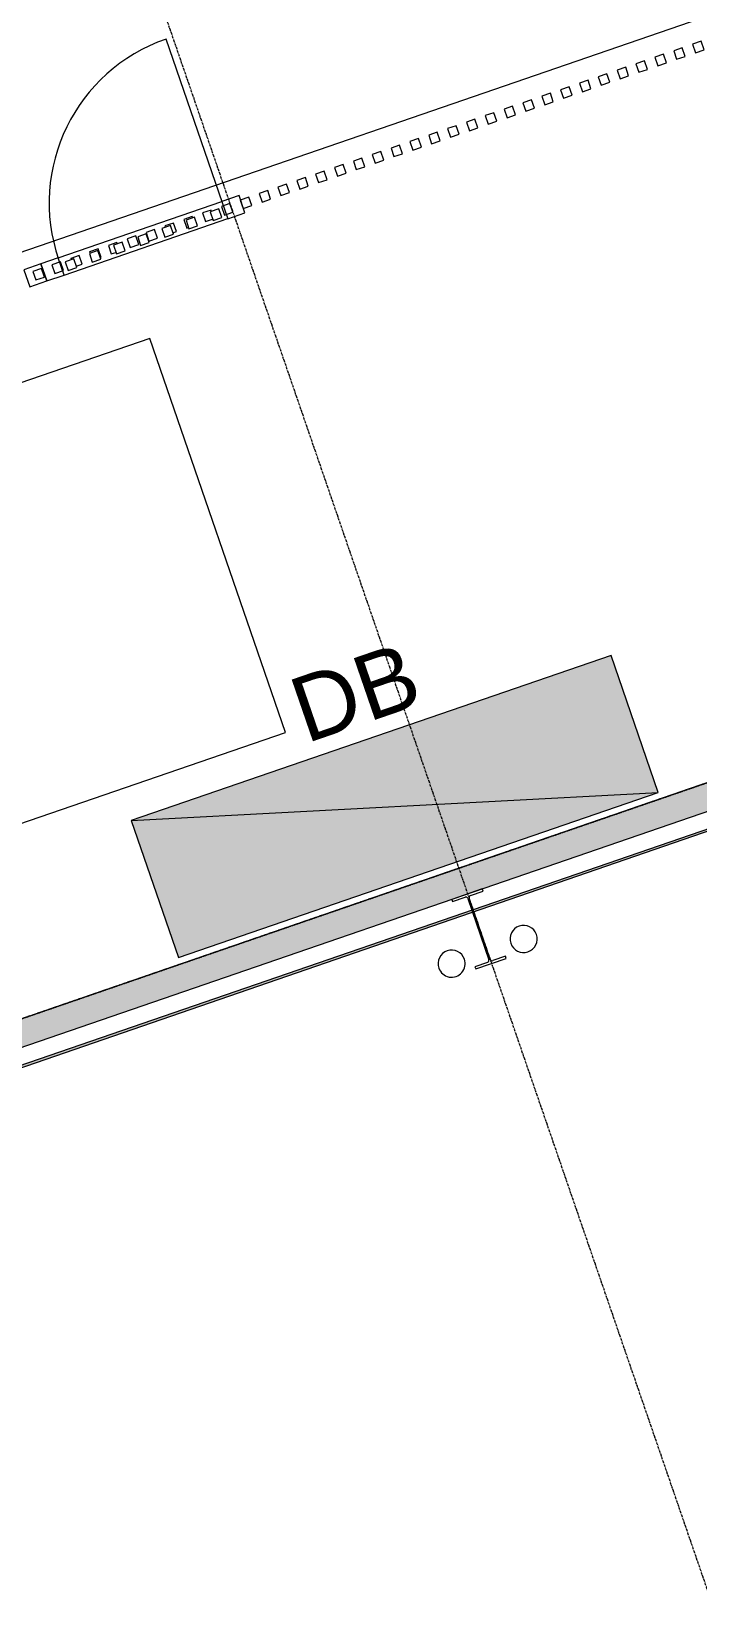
# Model space of a CAD drawing. Header units: millimetres. Extents: x -2612262 to -2065320, y 3717813 to 4283368.
# Drawn here: x -2403711 to -2400033, y 4011214 to 4019870 of the extents above; entities that cross this region are included whole.
import ezdxf

# ---------------------------------------------------------------- set-up
doc = ezdxf.new("R2010")
doc.units = ezdxf.units.MM
for name, pattern in [('Aligning Line', [3.2004, 1.6002, -1.6002]), ('Grid Line', [21, 12, -3, 3, -3]), ('Overhead', [4, 2.5, -1.5])]:
    doc.linetypes.add(name, pattern=pattern)
for name, color, linetype, lineweight in [('A-DETL', 90, 'Continuous', 18), ('A-DETL-GENF', 92, 'Continuous', 5), ('A-DOOR', 31, 'Continuous', 5), ('A-FLOR', 192, 'Continuous', 5), ('A-FLOR-OVHD', 1, 'Overhead', 13), ('A-GENM', 13, 'Continuous', 5), ('A-GLAZ-CWMG', 51, 'Continuous', 5), ('A-WALL', 113, 'Continuous', 5), ('A-WALL-FNSH', 113, 'Continuous', 13), ('A-WALL-PATT', 111, 'Continuous', 13), ('G-ANNO-REFR', 1, 'Aligning Line', 5), ('G-ANNO-TEXT', 231, 'Continuous', 5), ('P-SANR-FIXT', 6, 'Continuous', 5), ('S-BEAM', 12, 'Continuous', 5), ('S-GRID', 1, 'Continuous', 5)]:
    doc.layers.add(name, color=color, linetype=linetype, lineweight=lineweight)
doc.styles.add('Arial_1', font='arial.ttf', dxfattribs={"height": 360})
picture_1 = doc.add_image_def('image1.jpg', size_in_pixel=(6528, 5638))

# ---------------------------------------------------------------- blocks, each defined once
blk = doc.blocks.new('Rectangular Mullion - 50 x 50mm-V14-GA - Part A')
at = {"layer": 'A-GLAZ-CWMG'}
for p, q in [((-25, 25), (25, 25)), ((-25, -25), (-25, 25)), ((25, 25), (25, -25)), ((25, -25), (-25, -25))]:
    blk.add_line(p, q, dxfattribs=at)
blk = doc.blocks.new('Rectangular Mullion - 50 x 50mm-V66-GA - Part A')
at = {"layer": 'A-GLAZ-CWMG'}
for p, q in [((-25, 25), (25, 25)), ((-25, -25), (-25, 25)), ((25, 25), (25, -25)), ((25, -25), (-25, -25))]:
    blk.add_line(p, q, dxfattribs=at)
blk = doc.blocks.new('Rectangular Mullion - 50 x 50mm-V67-GA - Part A')
at = {"layer": 'A-GLAZ-CWMG'}
for p, q in [((-9.8, 25), (25, 25)), ((25, 25), (25, -25)), ((-25, -25), (-25, -16.9)), ((25, -25), (-25, -25))]:
    blk.add_line(p, q, dxfattribs=at)
blk = doc.blocks.new('Rectangular Mullion - 50 x 50mm-V68-GA - Part A')
at = {"layer": 'A-GLAZ-CWMG'}
for p, q in [((21.3, 25), (25, 25)), ((25, 25), (25, -25)), ((-25, -25), (-25, -16.9)), ((25, -25), (-25, -25))]:
    blk.add_line(p, q, dxfattribs=at)
blk = doc.blocks.new('Rectangular Mullion - 50 x 50mm-V69-GA - Part A')
at = {"layer": 'A-GLAZ-CWMG'}
for p, q in [((-25, 25), (2.3, 25)), ((-25, -25), (-25, 25)), ((25, -25), (-25, -25)), ((25, -16.9), (25, -25))]:
    blk.add_line(p, q, dxfattribs=at)
blk = doc.blocks.new('Rectangular Mullion - 50 x 50mm-V13-GA - Part A')
at = {"layer": 'A-GLAZ-CWMG'}
for p, q in [((-25, 25), (25, 25)), ((-25, -25), (-25, 25)), ((25, 25), (25, -25)), ((25, -25), (-25, -25))]:
    blk.add_line(p, q, dxfattribs=at)
blk = doc.blocks.new('Rectangular Mullion - 50 x 50mm-V70-GA - Part A')
at = {"layer": 'A-GLAZ-CWMG'}
for p, q in [((4.4, 25), (25, 25)), ((25, 25), (25, -25)), ((-25, -25), (-25, -16.9)), ((25, -25), (-25, -25))]:
    blk.add_line(p, q, dxfattribs=at)
blk = doc.blocks.new('Rectangular Mullion - 50 x 50mm-V71-GA - Part A')
at = {"layer": 'A-GLAZ-CWMG'}
for p, q in [((-25, 25), (-14.5, 25)), ((-25, -25), (-25, 25)), ((25, -25), (-25, -25)), ((25, -16.9), (25, -25))]:
    blk.add_line(p, q, dxfattribs=at)
blk = doc.blocks.new('Rectangular Mullion - 50 x 50mm-V72-GA - Part A')
at = {"layer": 'A-GLAZ-CWMG'}
for p, q in [((-25, 25), (16.5, 25)), ((-25, -25), (-25, 25)), ((25, -25), (-25, -25)), ((25, -16.9), (25, -25))]:
    blk.add_line(p, q, dxfattribs=at)
blk = doc.blocks.new('Rectangular Mullion - 50 x 50mm-V73-GA - Part A')
at = {"layer": 'A-GLAZ-CWMG'}
for p, q in [((-25, 25), (25, 25)), ((-25, -25), (-25, 25)), ((25, 25), (25, -25)), ((25, -25), (-25, -25))]:
    blk.add_line(p, q, dxfattribs=at)
blk = doc.blocks.new('Rectangular Mullion - 50 x 50mm-V74-GA - Part A')
at = {"layer": 'A-GLAZ-CWMG'}
for p, q in [((-25, 25), (25, 25)), ((-25, -25), (-25, 25)), ((25, 25), (25, -25)), ((25, -25), (-25, -25))]:
    blk.add_line(p, q, dxfattribs=at)
blk = doc.blocks.new('Mechanical - Condensers - Mechanical - Condensers-1249279-GA - Part A')
at = {"layer": 'A-GENM', "lineweight": 13}
for p, q in [((-2403056.5, 4018175.4), (-2407689.5, 4016580.1)), ((-2402307.7, 4016000.7), (-2403056.5, 4018175.4)), ((-2406940.7, 4014405.4), (-2402307.7, 4016000.7))]:
    blk.add_line(p, q, dxfattribs=at)
blk = doc.blocks.new('Downpipe - Straight - 01 - 150D-1616291-GA - Part A')
at = {"layer": 'P-SANR-FIXT'}
for start, end in [(0, 180), (360, 180), (180, 0), (180, 360)]:
    blk.add_arc((-39.8, 100), 75, start, end, dxfattribs=at)
blk = doc.blocks.new('Downpipe - Straight - 01 - 150D-1616292-GA - Part A')
at = {"layer": 'P-SANR-FIXT'}
for start, end in [(360, 180), (0, 180), (180, 360), (180, 0)]:
    blk.add_arc((-39.8, -100), 75, start, end, dxfattribs=at)
blk = doc.blocks.new('Structural Framing 5 - Structural Framing 1-1638361-GA - Part A')
at = {"layer": 'S-BEAM', "lineweight": 13}
for p, q in [((-2401222, 4015136.9), (-2401390.3, 4015079)), ((-2401217.9, 4015124.8), (-2401222, 4015136.9)), ((-2401390.3, 4015079), (-2401386.2, 4015066.9)), ((-2401386.2, 4015066.9), (-2401316.5, 4015090.9)), ((-2401302, 4015083.8), (-2401185.6, 4014745.7)), ((-2401178.2, 4014748.2), (-2401294.6, 4015086.3)), ((-2401287.6, 4015100.8), (-2401217.9, 4015124.8)), ((-2401192.6, 4014731.2), (-2401262.3, 4014707.2)), ((-2401262.3, 4014707.2), (-2401258.2, 4014695.1)), ((-2401258.2, 4014695.1), (-2401089.8, 4014753)), ((-2401094, 4014765.1), (-2401163.7, 4014741.1)), ((-2401089.8, 4014753), (-2401094, 4014765.1))]:
    blk.add_line(p, q, dxfattribs=at)
for centre, start, end in [((-2401312.8, 4015080.1), 19.00041, 109.00041), ((-2401283.8, 4015090), 109.00041, 199.00041), ((-2401196.3, 4014742), 289.00041, 19.00041), ((-2401167.4, 4014751.9), 199.00041, 289.00041)]:
    blk.add_arc(centre, 11.4, start, end, dxfattribs=at)
blk = doc.blocks.new('Rectangular Mullion - 100 x 100mm-1677029-GA - Part A')
at = {"layer": 'A-GLAZ-CWMG'}
for p, q in [((-100, 50), (0, 50)), ((-100, -50), (-100, 50)), ((0, 50), (0, -50)), ((0, -50), (-100, -50))]:
    blk.add_line(p, q, dxfattribs=at)
blk = doc.blocks.new('Curtain_Wall_Batten_Door - Louvre Single Door-2718797-GA - Part A')
at = {"layer": 'A-DOOR'}
for p, q in [((478.2, 41.9), (478.2, 998.2)), ((-398.2, 16.9), (-448.2, 16.9)), ((-448.2, 16.9), (-448.2, -33.1)), ((-398.2, -33.1), (-398.2, 16.9)), ((-257.1, 16.9), (-307.1, 16.9)), ((-307.1, 16.9), (-307.1, -33.1)), ((-257.1, -33.1), (-257.1, 16.9)), ((-116.1, 16.9), (-166.1, 16.9)), ((-166.1, 16.9), (-166.1, -33.1)), ((-116.1, -33.1), (-116.1, 16.9)), ((25, 16.9), (-25, 16.9)), ((-25, 16.9), (-25, -33.1)), ((25, -33.1), (25, 16.9)), ((166.1, 16.9), (116.1, 16.9)), ((116.1, 16.9), (116.1, -33.1)), ((166.1, -33.1), (166.1, 16.9)), ((307.1, 16.9), (257.1, 16.9)), ((257.1, 16.9), (257.1, -33.1)), ((307.1, -33.1), (307.1, 16.9)), ((448.2, 16.9), (398.2, 16.9)), ((398.2, 16.9), (398.2, -33.1)), ((448.2, -33.1), (448.2, 16.9)), ((-448.2, -33.1), (-398.2, -33.1)), ((-307.1, -33.1), (-257.1, -33.1)), ((-166.1, -33.1), (-116.1, -33.1)), ((-25, -33.1), (25, -33.1)), ((116.1, -33.1), (166.1, -33.1)), ((257.1, -33.1), (307.1, -33.1)), ((398.2, -33.1), (448.2, -33.1))]:
    blk.add_line(p, q, dxfattribs=at)
blk.add_arc((478.2, 41.9), 956.3, 90, 180, dxfattribs=at)
blk = doc.blocks.new('Rectangular Mullion - 100 x 100mm-V213-GA - Part A')
at = {"layer": 'A-GLAZ-CWMG'}
for p, q in [((-2403563.2, 4018619.1), (-2402659, 4018930.4)), ((-2403530.6, 4018524.5), (-2402626.4, 4018835.9))]:
    blk.add_line(p, q, dxfattribs=at)
blk = doc.blocks.new('Rectangular Mullion - 100 x 100mm-1765060-GA - Part A')
at = {"layer": 'A-GLAZ-CWMG'}
for p, q in [((-100, 50), (0, 50)), ((-100, -50), (-100, 50)), ((0, 50), (0, -50)), ((0, -50), (-100, -50))]:
    blk.add_line(p, q, dxfattribs=at)
blk = doc.blocks.new('Rectangular Mullion - 100 x 100mm-1765061-GA - Part A')
at = {"layer": 'A-GLAZ-CWMG'}
for p, q in [((0, 50), (-100, 50)), ((-100, 50), (-100, -50)), ((0, -50), (0, 50)), ((-100, -50), (0, -50))]:
    blk.add_line(p, q, dxfattribs=at)

msp = doc.modelspace()

# ---------------------------------------------------------------- hatches: boundary and pattern name
at = {"layer": 'A-DETL-GENF'}
for points in [[(-2403159, 4015514.2), (-2400251.1, 4015669.4), (-2400511.5, 4016425.8), (-2402307.7, 4015807.3)], [(-2402898.5, 4014757.8), (-2400251.1, 4015669.4), (-2403159, 4015514.2)]]:
    msp.add_hatch(color=7, dxfattribs=at).paths.add_polyline_path(points)
at = {"layer": 'A-WALL-PATT', "lineweight": 5}
h = msp.add_hatch(dxfattribs=at)
h.set_pattern_fill('FP_2', color=256, style=0, pattern_type=2)
h.set_pattern_definition([(50, (0, 0), (1457.47236, -127.5124), [152.4, -1676.4]), (355, (0, 0), (-281.9423, 1528.4541), [121.92, -1341.12]), (100.451, (121.5, -10.6), (1175.54118, 1400.9327), [129.52, -1424.721]), (46.184, (0, 406.4), (2168.6325, -336.3419), [228.6, -2514.6]), (96.636, (180.7, 378.4), (1899.2207, 1979.4208), [194.28, -2137.081]), (351.184, (0, 406.4), (1899.2401, 1979.4025), [182.88, -2011.68]), (21, (203.2, 304.8), (1212.9148, -818.1215), [152.4, -1676.4]), (326, (203.2, 304.8), (494.41695, 1473.50445), [121.92, -1341.12]), (71.451, (304.3, 236.6), (1707.33713, 655.36968), [129.52, -1424.721]), (37.5, (0, 0), (24.709387, 676.44024), [67.056, -1257.808, 67.056, -1294.384, -1346.2]), (37.5, (0, 0), (24.709387, 676.44024), [-2686.304, 67.056, -1279.144]), (7.5, (0, 0), (534.55775, 801.44425), [67.056, -709.168, 67.056, -1227.328, -513.08]), (7.5, (0, 0), (534.55775, 801.44425), [-2070.608, 67.056, -446.024]), (327.5, (-453.14, 0), (1084.727506, -45.831226), [67.056, -440.944, 67.056, -1517.904, -2103.12]), (327.5, (-453.14, 0), (1084.727506, -45.831226), [-2092.96, 67.056, -2036.064]), (317.5, (-656.3, 0), (1185.03465, 203.41354), [67.056, -593.344, 67.056, -985.52, -1493.52]), (317.5, (-656.3, 0), (1185.03465, 203.41354), [-1712.976, 67.056, -1426.464])])
h.paths.add_polyline_path([(-2442689, 4000858.2), (-2434655.7, 4003624.3), (-2434704.5, 4003766.1), (-2442737.8, 4001000)])
h.paths.add_polyline_path([(-2432891.3, 4004231.8), (-2412827.5, 4011140.5), (-2412876.3, 4011282.4), (-2432939.9, 4004373), (-2432897.8, 4004250.6)])
h.paths.add_polyline_path([(-2411063.2, 4011748.1), (-2372629.8, 4024982), (-2372678.7, 4025123.9), (-2406762.5, 4013387.6), (-2406756.5, 4013370.3), (-2408332.2, 4012827.7), (-2408338.2, 4012845), (-2411111.8, 4011889.2), (-2411069.6, 4011766.8)])
h.paths.add_polyline_path([(-2370865.5, 4025589.6), (-2356461.5, 4030549.4), (-2356510.3, 4030691.2), (-2370914.1, 4025730.7), (-2370871.9, 4025608.3)])
h.paths.add_polyline_path([(-2354697.2, 4031156.9), (-2353799.9, 4031465.9), (-2353848.7, 4031607.7), (-2354745.8, 4031298), (-2354703.6, 4031175.6)])
h = msp.add_hatch(dxfattribs=at)
h.set_pattern_fill('FP_1', color=256, style=0, pattern_type=2)
h.set_pattern_definition([(0, (0, 0), (812.8, 203.2), [67.056, -542.544, 67.056, -542.544, -3251.2]), (0, (0, 0), (812.8, 203.2), [-1219.2, 67.056, -1152.144, 67.056, -542.544, -1422.4]), (0, (0, 0), (812.8, 203.2), [-3048, 67.056, -339.344, 67.056, -948.944]), (120, (304.8, 101.6), (-582.376362, 602.305448), [67.056, -542.544, 67.056, -542.544, -3251.2]), (120, (304.8, 101.6), (-582.376362, 602.305448), [-1219.2, 67.056, -1152.144, 67.056, -542.544, -1422.4]), (120, (304.8, 101.6), (-582.376362, 602.305448), [-3048, 67.056, -339.344, 67.056, -948.944]), (240, (406.4, 508), (-230.423638, -805.505448), [67.056, -542.544, 67.056, -542.544, -3251.2]), (240, (406.4, 508), (-230.423638, -805.505448), [-1219.2, 67.056, -1152.144, 67.056, -542.544, -1422.4]), (240, (406.4, 508), (-230.423638, -805.505448), [-3048, 67.056, -339.344, 67.056, -948.944])])
h.paths.add_polyline_path([(-2442655.1, 4000759.8), (-2437658.7, 4002480.3), (-2437662.6, 4002491.6), (-2442659.1, 4000771.2)])
h.paths.add_polyline_path([(-2435014.1, 4003390.9), (-2434622.1, 4003526.7), (-2434625.7, 4003537.3), (-2435017.9, 4003401.7)])
h.paths.add_polyline_path([(-2432857.5, 4004133.5), (-2425048.6, 4006822.4), (-2425052.5, 4006833.7), (-2432860.8, 4004143.2), (-2432858.3, 4004135.8)])
h.paths.add_polyline_path([(-2422401.1, 4007734), (-2412793.9, 4011042.9), (-2412797.5, 4011053.6), (-2422405, 4007745.3), (-2422403.2, 4007739.9)])
h.paths.add_polyline_path([(-2411029.3, 4011649.7), (-2399349.8, 4015671.4), (-2399353.7, 4015682.7), (-2411032.6, 4011659.4), (-2411030.1, 4011652)])
h.paths.add_polyline_path([(-2396702.4, 4016583), (-2372596.2, 4024884.4), (-2372599.9, 4024895), (-2396706.3, 4016594.3), (-2396703.8, 4016587.2)])
h.paths.add_polyline_path([(-2370831.6, 4025491.2), (-2356427.9, 4030451.7), (-2356431.5, 4030462.4), (-2370835, 4025500.9), (-2370832.4, 4025493.5)])
h.paths.add_polyline_path([(-2354663.3, 4031058.5), (-2353995.8, 4031288.7), (-2353998.7, 4031300.1), (-2354666.6, 4031068.2), (-2354664.1, 4031060.9)])

# ---------------------------------------------------------------- linework, layer by layer
at = {"layer": 'A-DETL', "lineweight": 5}
for p, q in [((-2400511.5, 4016425.8), (-2403159, 4015514.2)), ((-2400251.1, 4015669.4), (-2400511.5, 4016425.8)), ((-2403159, 4015514.2), (-2400251.1, 4015669.4)), ((-2402898.5, 4014757.8), (-2400251.1, 4015669.4)), ((-2403159, 4015514.2), (-2402898.5, 4014757.8))]:
    msp.add_line(p, q, dxfattribs=at)
at = {"layer": 'A-FLOR'}
msp.add_line((-2374287.3, 4028800.4), (-2409744.2, 4016591.4), dxfattribs=at)
msp.add_open_spline([(-2375318.2, 4029437.9), (-2379215, 4028498.7), (-2390854.9, 4025472), (-2402321.2, 4021823.3), (-2409868.8, 4019120.5)], degree=3, knots=[-0.75, -0.75, -0.75, -0.75, -0.5, 0, 0, 0, 0], dxfattribs=at)
at = {"layer": 'A-FLOR-OVHD'}
msp.add_line((-2458270.6, 3995651.5), (-2354074.7, 4031529.9), dxfattribs=at)
msp.add_line((-2458270.6, 3995651.5), (-2354074.7, 4031529.9), dxfattribs=at)
at = {"layer": 'A-WALL', "color": 250, "lineweight": 13}
for p, q in [((-2372678.7, 4025123.9), (-2406762.5, 4013387.6)), ((-2372629.8, 4024982), (-2411063.2, 4011748.1))]:
    msp.add_line(p, q, dxfattribs=at)
at = {"layer": 'A-WALL'}
msp.add_line((-2399353.7, 4015682.7), (-2411033.2, 4011661.1), dxfattribs=at)
at = {"layer": 'A-WALL-FNSH', "color": 7, "lineweight": 5}
msp.add_line((-2411029.3, 4011649.7), (-2399349.8, 4015671.4), dxfattribs=at)
at = {"layer": 'S-GRID', "linetype": 'Grid Line'}
for p, q in [((-2339544.7, 4036533), (-2476719.9, 3989298.8)), ((-2385280.7, 3968582.1), (-2407266, 4032430.5))]:
    msp.add_line(p, q, dxfattribs=at)

# ---------------------------------------------------------------- block references
at = {"layer": 'A-DOOR', "rotation": 19.00040712018425}
msp.add_blockref('Curtain_Wall_Batten_Door - Louvre Single Door-2718797-GA - Part A', (-2403094.8, 4018727.5), dxfattribs=at)
at = {"layer": 'A-GENM'}
msp.add_blockref('Mechanical - Condensers - Mechanical - Condensers-1249279-GA - Part A', (0, 0), dxfattribs=at)
at = {"layer": 'A-GLAZ-CWMG', "extrusion": (0, 0, -1)}
for name, p, rotation in [('Rectangular Mullion - 50 x 50mm-V13-GA - Part A', (2400029.8, 4019782.9), 160.9995928798051), ('Rectangular Mullion - 50 x 50mm-V13-GA - Part A', (2400237.8, 4019711.2), 160.9995928798051), ('Rectangular Mullion - 50 x 50mm-V13-GA - Part A', (2400133.8, 4019747.1), 160.9995928798051), ('Rectangular Mullion - 50 x 50mm-V13-GA - Part A', (2400549.8, 4019603.8), 160.9995928798051), ('Rectangular Mullion - 50 x 50mm-V13-GA - Part A', (2400445.8, 4019639.6), 160.9995928798051), ('Rectangular Mullion - 50 x 50mm-V13-GA - Part A', (2400341.8, 4019675.4), 160.9995928798051), ('Rectangular Mullion - 50 x 50mm-V13-GA - Part A', (2400757.8, 4019532.2), 160.9995928798051), ('Rectangular Mullion - 50 x 50mm-V13-GA - Part A', (2400653.8, 4019568), 160.9995928798051), ('Rectangular Mullion - 50 x 50mm-V13-GA - Part A', (2401069.9, 4019424.7), 160.9995928798051), ('Rectangular Mullion - 50 x 50mm-V13-GA - Part A', (2400965.8, 4019460.5), 160.9995928798051), ('Rectangular Mullion - 50 x 50mm-V13-GA - Part A', (2400861.8, 4019496.4), 160.9995928798051), ('Rectangular Mullion - 50 x 50mm-V13-GA - Part A', (2401277.9, 4019353.1), 160.9995928798051), ('Rectangular Mullion - 50 x 50mm-V13-GA - Part A', (2401173.9, 4019388.9), 160.9995928798051), ('Rectangular Mullion - 50 x 50mm-V13-GA - Part A', (2401485.9, 4019281.5), 160.9995928798051), ('Rectangular Mullion - 50 x 50mm-V13-GA - Part A', (2401381.9, 4019317.3), 160.9995928798051), ('Rectangular Mullion - 50 x 50mm-V13-GA - Part A', (2401797.9, 4019174), 160.9995928798051), ('Rectangular Mullion - 50 x 50mm-V13-GA - Part A', (2401693.9, 4019209.9), 160.9995928798051), ('Rectangular Mullion - 50 x 50mm-V13-GA - Part A', (2401589.9, 4019245.7), 160.9995928798051), ('Rectangular Mullion - 50 x 50mm-V13-GA - Part A', (2402005.9, 4019102.4), 160.9995928798051), ('Rectangular Mullion - 50 x 50mm-V13-GA - Part A', (2401901.9, 4019138.2), 160.9995928798051), ('Rectangular Mullion - 50 x 50mm-V13-GA - Part A', (2402317.9, 4018995), 160.9995928798051), ('Rectangular Mullion - 50 x 50mm-V13-GA - Part A', (2402213.9, 4019030.8), 160.9995928798051), ('Rectangular Mullion - 50 x 50mm-V13-GA - Part A', (2402109.9, 4019066.6), 160.9995928798051), ('Rectangular Mullion - 50 x 50mm-V74-GA - Part A', (2402525.9, 4018923.3), 160.9995928798051), ('Rectangular Mullion - 50 x 50mm-V13-GA - Part A', (2402421.9, 4018959.2), 160.9995928798051), ('Rectangular Mullion - 50 x 50mm-V72-GA - Part A', (2402734, 4018851.7), 160.9995928798051), ('Rectangular Mullion - 50 x 50mm-V73-GA - Part A', (2402630, 4018887.5), 160.9995928798051), ('Rectangular Mullion - 50 x 50mm-V13-GA - Part A', (2403046, 4018744.3), 160.9995928798051), ('Rectangular Mullion - 50 x 50mm-V70-GA - Part A', (2402942, 4018780.1), 160.9995928798051), ('Rectangular Mullion - 50 x 50mm-V71-GA - Part A', (2402838, 4018815.9), 160.9995928798051), ('Rectangular Mullion - 50 x 50mm-V69-GA - Part A', (2403254, 4018672.7), 160.9995928798051), ('Rectangular Mullion - 50 x 50mm-V13-GA - Part A', (2403150, 4018708.5), 160.9995928798051), ('Rectangular Mullion - 100 x 100mm-1765060-GA - Part A', (2403641.4, 4018539.2), 340.9995928798157), ('Rectangular Mullion - 50 x 50mm-V66-GA - Part A', (2403566, 4018565.2), 160.9995928798051), ('Rectangular Mullion - 50 x 50mm-V67-GA - Part A', (2403462, 4018601), 160.9995928798051), ('Rectangular Mullion - 50 x 50mm-V68-GA - Part A', (2403358, 4018636.8), 160.9995928798051), ('Rectangular Mullion - 100 x 100mm-1677029-GA - Part A', (2403641.4, 4018539.2), 160.9995928798166), ('Rectangular Mullion - 50 x 50mm-V14-GA - Part A', (2403670, 4018529.4), 160.9995928798051)]:
    msp.add_blockref(name, p, dxfattribs=dict(at, rotation=rotation))
at = {"layer": 'A-GLAZ-CWMG', "rotation": 19.00040712018425}
msp.add_blockref('Rectangular Mullion - 100 x 100mm-1765061-GA - Part A', (-2402548.1, 4018915.7), dxfattribs=at)
at = {"layer": 'A-GLAZ-CWMG'}
msp.add_blockref('Rectangular Mullion - 100 x 100mm-V213-GA - Part A', (0, 0), dxfattribs=at)
at = {"layer": 'P-SANR-FIXT'}
for name, p, rotation in [('Downpipe - Straight - 01 - 150D-1616291-GA - Part A', (-2400923.9, 4014779.3), 19.00040712024361), ('Downpipe - Straight - 01 - 150D-1616292-GA - Part A', (-2401396.2, 4014616.7), 199.0004071202827)]:
    msp.add_blockref(name, p, dxfattribs=dict(at, rotation=rotation))
at = {"layer": 'S-BEAM'}
msp.add_blockref('Structural Framing 5 - Structural Framing 1-1638361-GA - Part A', (0, 0), dxfattribs=at)

# ---------------------------------------------------------------- texts
at = {"layer": 'G-ANNO-TEXT', "color": 7, "insert": (-2402312.9, 4016278.5), "char_height": 360, "width": 833.755, "attachment_point": 1, "rotation": 19.00041, "style": 'Arial_1'}
msp.add_mtext('DB', dxfattribs=at)

# ---------------------------------------------------------------- pictures from other files: only their frames are drawn
at = {"layer": 'G-ANNO-REFR'}
image = msp.add_image(picture_1, insert=(-2382054.9, 4283368.1), size_in_units=(433000, 373966.6), rotation=-122.11743, dxfattribs=at)
image.dxf.flags = 15

doc.saveas('drawing.dxf')
